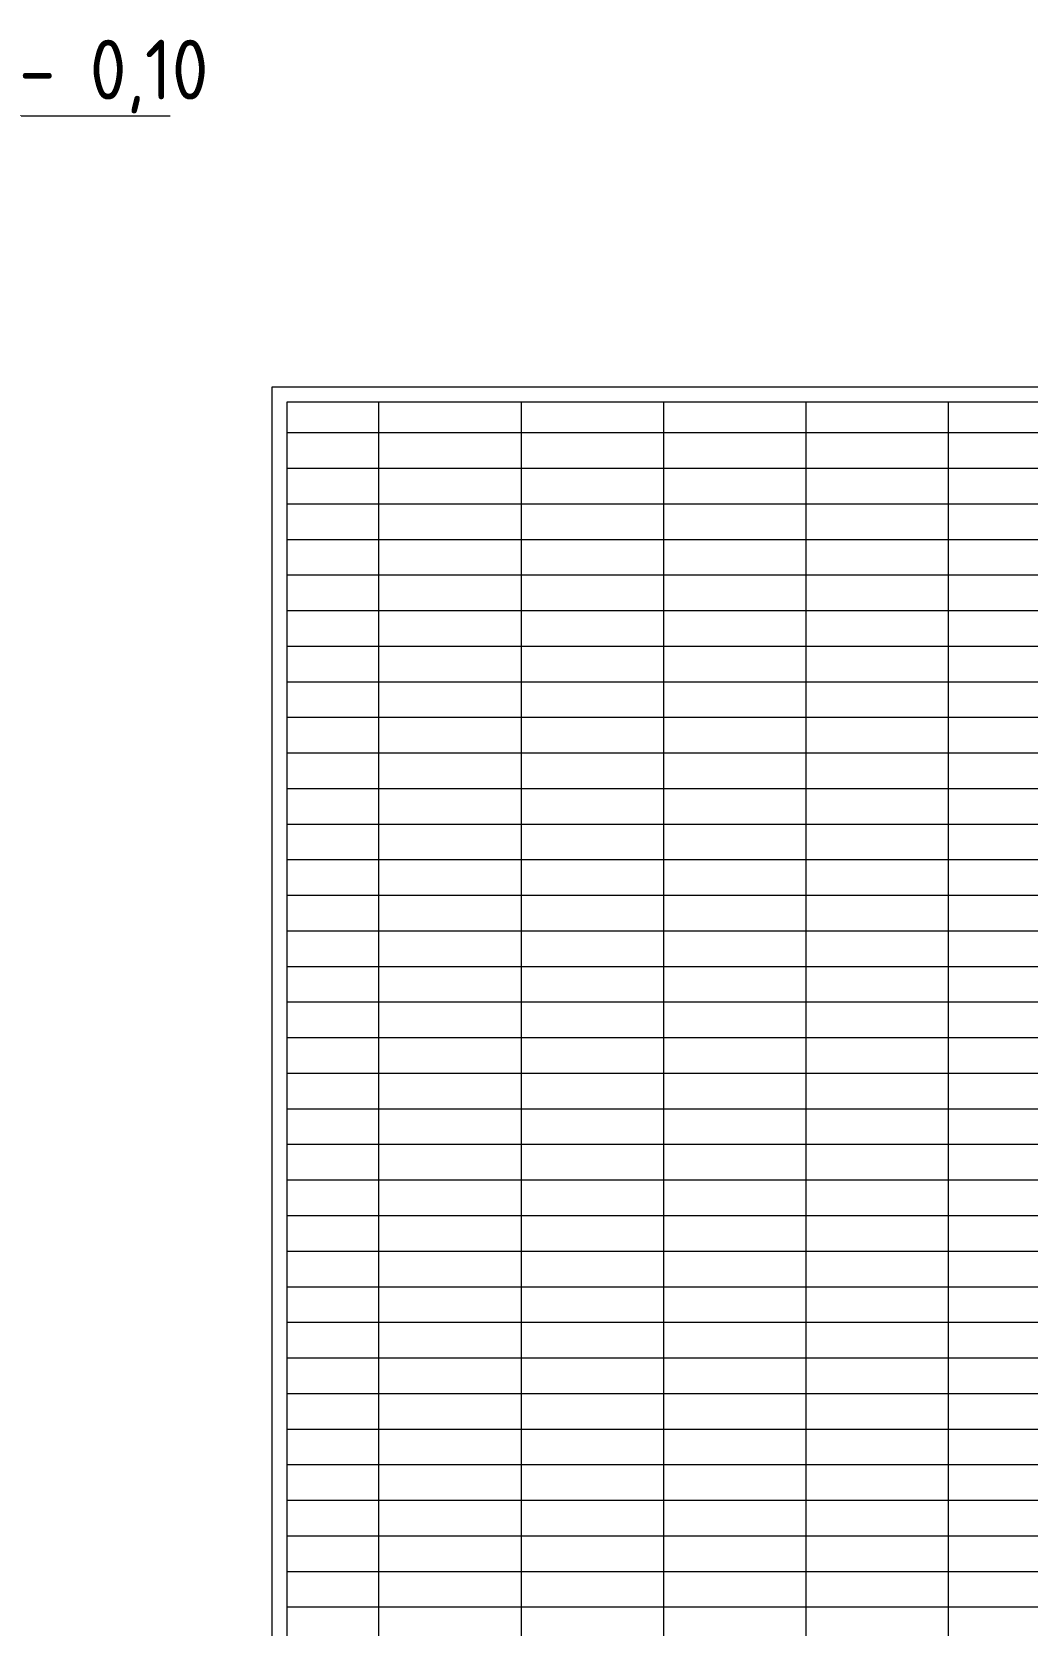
# Model space of a CAD drawing. Header units: millimetres. Extents: x 8265 to 78888, y 1905 to 34251.
# Drawn here: x 39532 to 39864, y 23630 to 24163 of the extents above; entities that cross this region are included whole.
import ezdxf
from ezdxf.enums import TextEntityAlignment as Align

# ---------------------------------------------------------------- set-up
doc = ezdxf.new("R2010")
doc.units = ezdxf.units.MM
doc.layers.add('443_GRIGLIE_AERAZIONE_001-AM_0', color=6, linetype='Continuous', lineweight=0)
doc.layers.add('445_QUOTE_ALTIMETRICHE_001-AM_0', color=2, linetype='Continuous', lineweight=0)
doc.styles.get("Standard").update_dxf_attribs({"font": 'isocp.shx'})

# ---------------------------------------------------------------- blocks, each defined once
blk = doc.blocks.new('QUOTA_ALT')
for points in [[(0, 0), (0, 22.5, 0.414214), (-22.5, 0)], [(22.5, 0), (0, 0), (0, -22.5, 0.414214)]]:
    blk.add_hatch(color=256).paths.add_polyline_path(points)
for p, q in [((0, 37.5), (0, -37.5)), ((-37.5, 0), (120, 0))]:
    blk.add_line(p, q)
blk.add_circle((0, 0), 22.5)
blk.add_attdef('QUOTA', text='', height=22.5).set_placement((120, 7.5), align=Align.RIGHT)

msp = doc.modelspace()

# ---------------------------------------------------------------- hatches: boundary and pattern name
at = {"layer": '443_GRIGLIE_AERAZIONE_001-AM_0'}
h = msp.add_hatch(dxfattribs=at)
h.set_pattern_fill('GRATE', color=253, scale=15, style=0)
h.set_pattern_definition([(0, (35456.603, 18313.833), (0, 11.90625), []), (90, (35456.603, 18313.833), (-47.625, 3e-15), [])])
edge = h.paths.add_edge_path()
edge.add_line((40096.84, 22748.92), (39907.1, 22748.92))
edge.add_arc((38897.18, 22085.42), 1208.37, 13.54038, 33.30398, ccw=False)
edge.add_line((40071.97, 22368.34), (40096.84, 22368.11))
edge.add_line((40096.84, 22368.11), (40096.84, 22748.92))
edge = h.paths.add_edge_path()
edge.add_line((39907.1, 22748.92), (40096.84, 22748.92))
edge.add_line((40096.84, 22748.92), (40096.85, 24039.12))
edge.add_line((40096.85, 24039.12), (39616.91, 24039.13))
edge.add_line((39616.91, 24039.13), (39616.91, 23056.07))
edge.add_arc((38897.18, 22085.42), 1208.37, 33.30398, 53.44318, ccw=False)

# ---------------------------------------------------------------- linework, layer by layer
for points in [[(39901.12, 22748.92, 0.087939), (39611.91, 23053.55), (39611.91, 24044.13), (40101.85, 24044.12), (40101.84, 22748.92)], [(39907.1, 22748.92, 0.088101), (39616.91, 23056.07), (39616.91, 24039.13), (40096.85, 24039.12), (40096.84, 22748.92)]]:
    msp.add_lwpolyline(points, format="xyb", dxfattribs=at)

# ---------------------------------------------------------------- block references
at = {"layer": '445_QUOTE_ALTIMETRICHE_001-AM_0'}
ref = msp.add_blockref('QUOTA_ALT', (39487.75, 24134.8), dxfattribs=dict(at, xscale=0.75, yscale=0.75, zscale=0.75))
ref.add_attrib('QUOTA', ' - 0,10', dxfattribs={"layer": '0', "height": 20}).set_placement((39590.62, 24140.3), align=Align.RIGHT)

doc.saveas('drawing.dxf')
